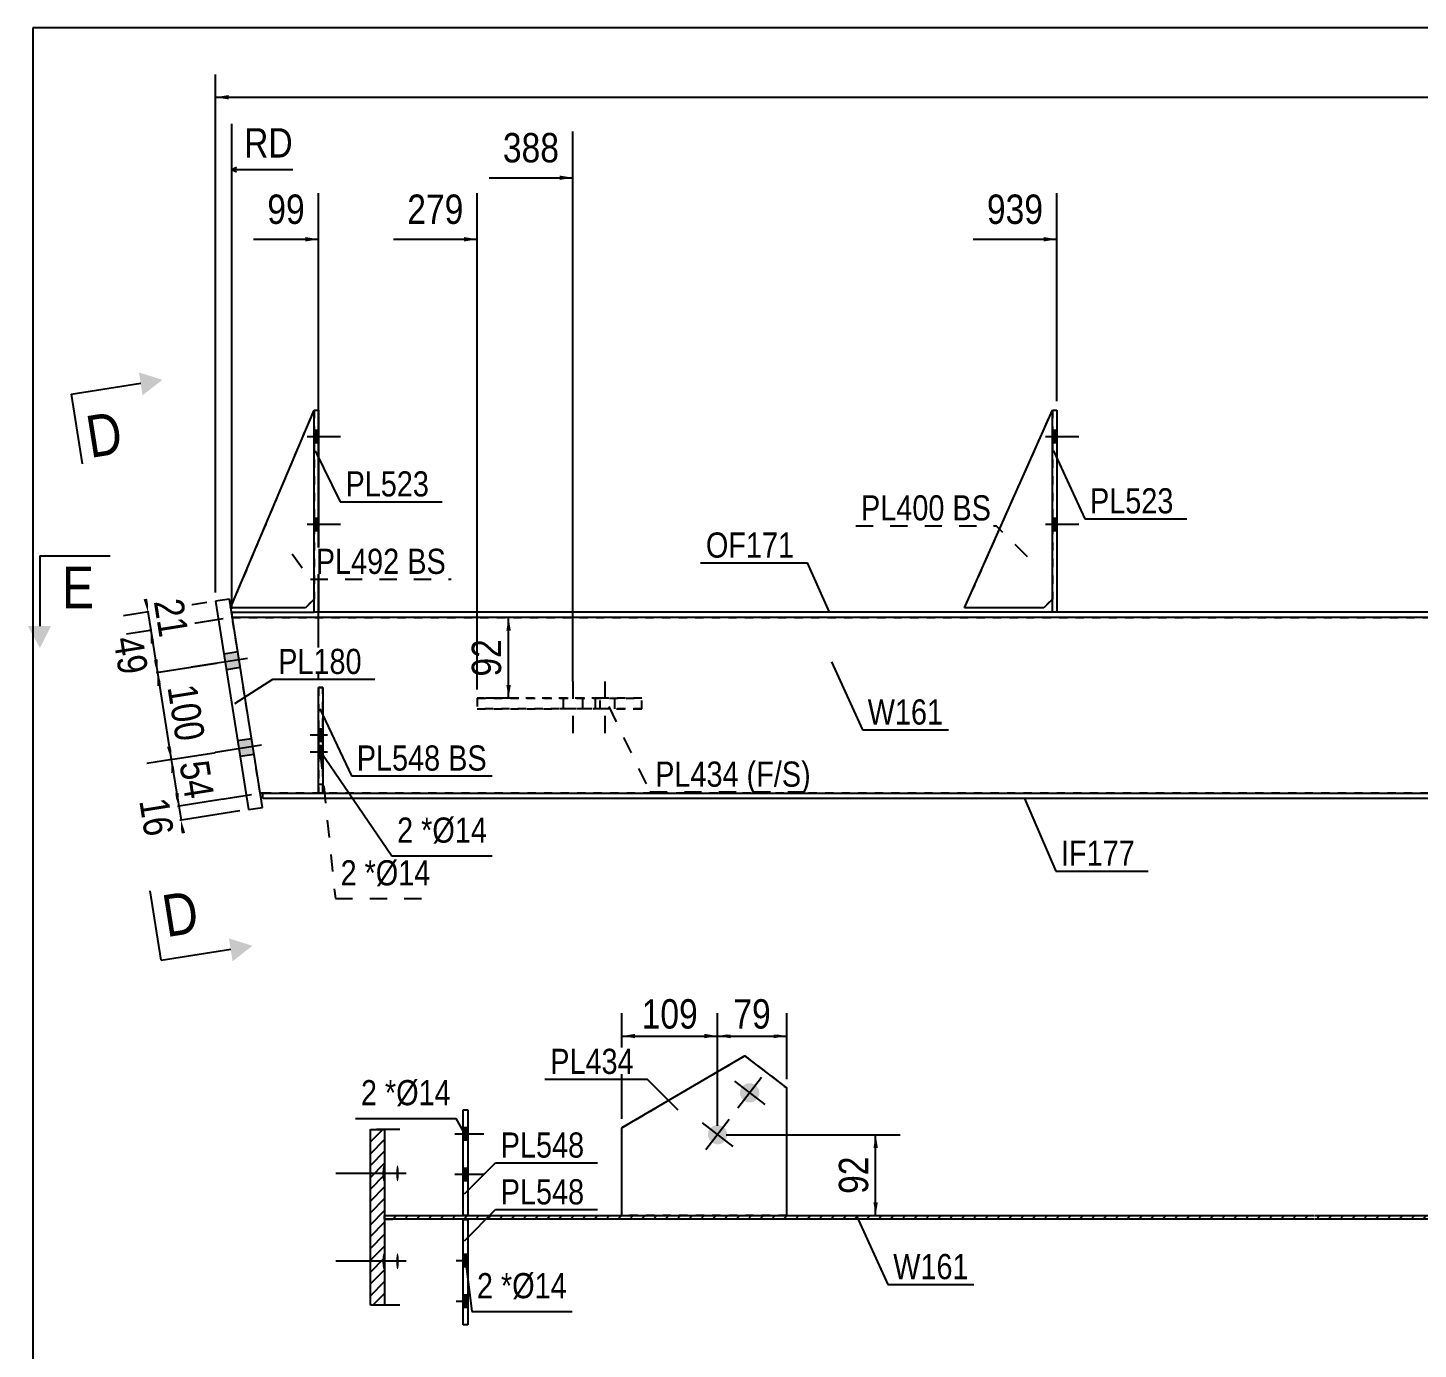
# Model space of a CAD drawing. Header units: millimetres. Extents: x -25 to 377, y -200 to 77.
# Drawn here: x -23.3 to 134.9, y -73.2 to 77.1 of the extents above; entities that cross this region are included whole.
import ezdxf

# ---------------------------------------------------------------- set-up
doc = ezdxf.new("R2010")
doc.units = ezdxf.units.MM
doc.linetypes.add('DXK_LINE_DOT1', pattern=[1.8814, 0.9407, -0.9407])
doc.linetypes.add('DXK_LINE_DOT2', pattern=[3.9198, 1.9599, -1.9599])
doc.styles.add('Arial Narrow', font='ARIALN.TTF', dxfattribs={"height": 0.2})

# ---------------------------------------------------------------- blocks, each defined once
blk = doc.blocks.new('Unknown-626819499-1211')
at = {"color": 5, "linetype": 'Continuous'}
for p, q in [((377.3, 77.09), (-22.7, 77.09)), ((-22.7, 77.09), (-22.7, -199.91))]:
    blk.add_line(p, q, dxfattribs=at)
blk = doc.blocks.new('Bolt-626819499-1241 - 1232')
at = {"linetype": 'Continuous'}
for points in [[(-0.96, 5.83), (-0.67, 4.05), (0.91, 4.3), (0.62, 6.08)], [(-0.96, 5.83), (-0.67, 4.05), (0.91, 4.3), (0.62, 6.08)], [(0.61, -4.05), (0.9, -5.83), (2.48, -5.58), (2.19, -3.8)], [(0.61, -4.05), (0.9, -5.83), (2.48, -5.58), (2.19, -3.8)]]:
    blk.add_hatch(color=3, dxfattribs=at).paths.add_polyline_path(points)
at = {"color": 3, "linetype": 'Continuous'}
for p, q in [((1.75, 5.35), (-4.67, 4.33)), ((1.75, 5.35), (-4.67, 4.33)), ((0.62, 6.08), (-0.96, 5.83)), ((0.62, 6.08), (-0.96, 5.83)), ((0.91, 4.3), (-0.67, 4.05)), ((0.91, 4.3), (-0.67, 4.05)), ((3.32, -4.53), (-3.1, -5.55)), ((3.32, -4.53), (-3.1, -5.55)), ((2.19, -3.8), (0.61, -4.05)), ((2.19, -3.8), (0.61, -4.05)), ((2.48, -5.58), (0.9, -5.83)), ((2.48, -5.58), (0.9, -5.83))]:
    blk.add_line(p, q, dxfattribs=at)
blk = doc.blocks.new('Part-626819499-1258 - 1232')
at = {"color": 7, "linetype": 'DXK_LINE_DOT1'}
for p, q in [((3.18, -10), (0, 10)), ((0, 10), (354.37, 10)), ((354.37, -10), (3.48, -10))]:
    blk.add_line(p, q, dxfattribs=at)
at = {"color": 2, "linetype": 'Continuous'}
blk.add_line((3.48, -10), (3.18, -10), dxfattribs=at)
blk = doc.blocks.new('Bolt-626819499-1312 - 1232')
at = {"color": 3, "linetype": 'DXK_LINE_DOT2'}
for p, q in [((38.75, 2.72), (38.75, -4.08)), ((42.4, 2.73), (42.4, -4.07)), ((37.65, 0.82), (37.65, -0.38)), ((39.85, 0.82), (39.85, -0.38)), ((41.3, 0.82), (41.3, -0.38)), ((43.5, 0.82), (43.5, -0.38))]:
    blk.add_line(p, q, dxfattribs=at)
blk = doc.blocks.new('Part-626819499-1335 - 1232')
at = {"color": 2, "linetype": 'Continuous'}
for p, q in [((-0.33, 12.1), (-1.91, 11.85)), ((-1.91, 11.85), (1.85, -11.85)), ((3.43, -11.6), (-0.33, 12.1)), ((1.85, -11.85), (3.43, -11.6))]:
    blk.add_line(p, q, dxfattribs=at)
blk = doc.blocks.new('Part-626819499-1357 - 1232')
at = {"color": 2, "linetype": 'Continuous'}
for p, q in [((0, 10), (0, 10.6)), ((0, 10.6), (9.32, 10.6)), ((354.37, 10), (0, 10)), ((93.32, 10.6), (9.82, 10.6)), ((177.32, 10.6), (93.82, 10.6))]:
    blk.add_line(p, q, dxfattribs=at)
at = {"color": 7, "linetype": 'DXK_LINE_DOT1'}
for p, q in [((9.82, 10.6), (9.32, 10.6)), ((93.82, 10.6), (93.32, 10.6))]:
    blk.add_line(p, q, dxfattribs=at)
blk = doc.blocks.new('Part-626819499-1582 - 1232')
at = {"color": 7, "linetype": 'DXK_LINE_DOT1'}
for p, q in [((41.85, 0.83), (27.88, 0.82)), ((27.88, 0.82), (27.88, -0.38)), ((27.88, 0.82), (46.61, 0.82)), ((41.85, -0.37), (41.85, 0.83)), ((46.61, 0.82), (41.85, 0.83)), ((46.61, -0.38), (46.61, 0.82)), ((27.88, -0.38), (41.85, -0.37)), ((46.61, -0.38), (27.88, -0.38)), ((27.88, -0.38), (27.88, -0.38)), ((41.85, -0.37), (46.61, -0.38)), ((46.61, -0.38), (46.61, -0.38))]:
    blk.add_line(p, q, dxfattribs=at)
blk = doc.blocks.new('Part-626819499-1379 - 1232')
at = {"color": 2, "linetype": 'Continuous'}
for p, q in [((3.48, -10.6), (3.48, -10)), ((3.48, -10), (151.95, -10)), ((151.95, -10.6), (3.48, -10.6))]:
    blk.add_line(p, q, dxfattribs=at)
at = {"color": 7, "linetype": 'DXK_LINE_DOT1'}
blk.add_line((151.95, -10), (151.95, -10.6), dxfattribs=at)
blk = doc.blocks.new('Bolt-626819499-5525 - 1232')
at = {"linetype": 'Continuous'}
for points in [[(9.82, -2.66), (9.82, -4.06), (10.32, -4.06), (10.32, -2.66)], [(9.82, -4.57), (9.82, -5.97), (10.32, -5.97), (10.32, -4.57)]]:
    blk.add_hatch(color=3, dxfattribs=at).paths.add_polyline_path(points)
at = {"color": 3, "linetype": 'Continuous'}
for p, q in [((9.82, -2.66), (10.32, -2.66)), ((9.02, -3.36), (10.32, -3.36)), ((9.82, -4.06), (10.32, -4.06)), ((9.82, -4.57), (10.32, -4.57)), ((9.02, -5.27), (10.32, -5.27)), ((9.82, -5.97), (10.32, -5.97))]:
    blk.add_line(p, q, dxfattribs=at)
blk = doc.blocks.new('Part-626819499-5500 - 1232')
at = {"color": 2, "linetype": 'Continuous'}
for p, q in [((-0.18, 11.1), (9.32, 33.6)), ((8.32, 11.1), (-0.18, 11.1)), ((9.32, 12.1), (8.32, 11.1))]:
    blk.add_line(p, q, dxfattribs=at)
blk = doc.blocks.new('Part-626819499-2477 - 1232')
at = {"color": 7, "linetype": 'DXK_LINE_DOT1'}
for p, q in [((83.32, 11.1), (93.32, 33.6)), ((93.32, 33.6), (93.32, 12.1)), ((92.32, 11.1), (83.32, 11.1)), ((93.32, 12.1), (92.32, 11.1))]:
    blk.add_line(p, q, dxfattribs=at)
blk = doc.blocks.new('Part-626819499-2478 - 1232')
at = {"color": 7, "linetype": 'DXK_LINE_DOT1'}
for p, q in [((-0.18, 11.1), (9.32, 33.6)), ((9.32, 33.6), (9.32, 12.1)), ((8.32, 11.1), (-0.18, 11.1)), ((9.32, 12.1), (8.32, 11.1))]:
    blk.add_line(p, q, dxfattribs=at)
blk = doc.blocks.new('Part-626819499-5489 - 1232')
at = {"color": 2, "linetype": 'Continuous'}
for p, q in [((93.32, 10.6), (93.32, 33.6)), ((93.32, 33.6), (93.82, 33.6)), ((93.82, 33.6), (93.82, 10.6)), ((93.82, 10.6), (93.32, 10.6))]:
    blk.add_line(p, q, dxfattribs=at)
blk = doc.blocks.new('Part-626819499-5490 - 1232')
at = {"color": 2, "linetype": 'Continuous'}
for p, q in [((83.32, 11.1), (93.32, 33.6)), ((92.32, 11.1), (83.32, 11.1)), ((93.32, 12.1), (92.32, 11.1))]:
    blk.add_line(p, q, dxfattribs=at)
blk = doc.blocks.new('Part-626819499-5499 - 1232')
at = {"color": 2, "linetype": 'Continuous'}
for p, q in [((9.32, 10.6), (9.32, 33.6)), ((9.32, 33.6), (9.82, 33.6)), ((9.82, 33.6), (9.82, 10.6)), ((9.82, 10.6), (9.32, 10.6))]:
    blk.add_line(p, q, dxfattribs=at)
blk = doc.blocks.new('Part-626819499-5501 - 1232')
at = {"color": 2, "linetype": 'Continuous'}
for p, q in [((9.82, -9.97), (9.82, 2.03)), ((9.82, 2.03), (10.32, 2.03)), ((10.32, 2.03), (10.32, -9.97)), ((10.32, -9.97), (9.82, -9.97))]:
    blk.add_line(p, q, dxfattribs=at)
at = {"color": 7, "linetype": 'DXK_LINE_DOT1'}
blk.add_line((9.82, -8.97), (10.32, -8.97), dxfattribs=at)
blk = doc.blocks.new('Part-626819499-5504 - 1232')
at = {"color": 7, "linetype": 'DXK_LINE_DOT1'}
for p, q in [((9.82, 2.03), (9.82, -9.97)), ((10.32, 2.03), (9.82, 2.03)), ((10.32, -9.97), (10.32, 2.03)), ((9.82, -9.97), (10.32, -9.97))]:
    blk.add_line(p, q, dxfattribs=at)
blk = doc.blocks.new('Bolt-626819499-5516 - 1232')
at = {"linetype": 'Continuous'}
for points in [[(93.82, 29.9), (93.82, 31.3), (93.32, 31.3), (93.32, 29.9)], [(93.82, 29.9), (93.82, 31.3), (93.32, 31.3), (93.32, 29.9)], [(93.82, 29.9), (93.82, 31.3), (93.32, 31.3), (93.32, 29.9)], [(93.82, 19.9), (93.82, 21.3), (93.32, 21.3), (93.32, 19.9)], [(93.82, 19.9), (93.82, 21.3), (93.32, 21.3), (93.32, 19.9)], [(93.82, 19.9), (93.82, 21.3), (93.32, 21.3), (93.32, 19.9)]]:
    blk.add_hatch(color=3, dxfattribs=at).paths.add_polyline_path(points)
at = {"color": 3, "linetype": 'Continuous'}
for p, q in [((92.52, 30.6), (96.32, 30.6)), ((92.52, 30.6), (96.32, 30.6)), ((92.52, 30.6), (96.32, 30.6)), ((93.32, 31.3), (93.82, 31.3)), ((93.32, 31.3), (93.82, 31.3)), ((93.32, 31.3), (93.82, 31.3)), ((93.32, 29.9), (93.82, 29.9)), ((93.32, 29.9), (93.82, 29.9)), ((93.32, 29.9), (93.82, 29.9)), ((92.52, 20.6), (96.32, 20.6)), ((92.52, 20.6), (96.32, 20.6)), ((92.52, 20.6), (96.32, 20.6)), ((93.32, 21.3), (93.82, 21.3)), ((93.32, 21.3), (93.82, 21.3)), ((93.32, 21.3), (93.82, 21.3)), ((93.32, 19.9), (93.82, 19.9)), ((93.32, 19.9), (93.82, 19.9)), ((93.32, 19.9), (93.82, 19.9))]:
    blk.add_line(p, q, dxfattribs=at)
blk = doc.blocks.new('Bolt-626819499-5524 - 1232')
at = {"linetype": 'Continuous'}
for points in [[(9.82, 29.9), (9.82, 31.3), (9.32, 31.3), (9.32, 29.9)], [(9.82, 29.9), (9.82, 31.3), (9.32, 31.3), (9.32, 29.9)], [(9.82, 29.9), (9.82, 31.3), (9.32, 31.3), (9.32, 29.9)], [(9.82, 19.9), (9.82, 21.3), (9.32, 21.3), (9.32, 19.9)], [(9.82, 19.9), (9.82, 21.3), (9.32, 21.3), (9.32, 19.9)], [(9.82, 19.9), (9.82, 21.3), (9.32, 21.3), (9.32, 19.9)]]:
    blk.add_hatch(color=3, dxfattribs=at).paths.add_polyline_path(points)
at = {"color": 3, "linetype": 'Continuous'}
for p, q in [((8.52, 30.6), (12.32, 30.6)), ((8.52, 30.6), (12.32, 30.6)), ((8.52, 30.6), (12.32, 30.6)), ((9.32, 31.3), (9.82, 31.3)), ((9.32, 31.3), (9.82, 31.3)), ((9.32, 31.3), (9.82, 31.3)), ((9.32, 29.9), (9.82, 29.9)), ((9.32, 29.9), (9.82, 29.9)), ((9.32, 29.9), (9.82, 29.9)), ((8.52, 20.6), (12.32, 20.6)), ((8.52, 20.6), (12.32, 20.6)), ((8.52, 20.6), (12.32, 20.6)), ((9.32, 21.3), (9.82, 21.3)), ((9.32, 21.3), (9.82, 21.3)), ((9.32, 21.3), (9.82, 21.3)), ((9.32, 19.9), (9.82, 19.9)), ((9.32, 19.9), (9.82, 19.9)), ((9.32, 19.9), (9.82, 19.9))]:
    blk.add_line(p, q, dxfattribs=at)
blk = doc.blocks.new('Bolt-626819499-5528 - 1232')
at = {"color": 3, "linetype": 'DXK_LINE_DOT2'}
for p, q in [((9.82, -2.66), (10.32, -2.66)), ((8.87, -3.36), (12.17, -3.36)), ((9.82, -4.06), (10.32, -4.06)), ((9.82, -4.57), (10.32, -4.57)), ((8.87, -5.27), (12.17, -5.27)), ((9.82, -5.97), (10.32, -5.97))]:
    blk.add_line(p, q, dxfattribs=at)
blk = doc.blocks.new('Part-626819499-2373 - 2292')
at = {"linetype": 'Continuous'}
h = blk.add_hatch(dxfattribs=at)
h.set_pattern_fill('', scale=0.3, style=0, pattern_type=0)
h.set_pattern_definition([(45, (334.8361, -58.4462), (-0.6735192, 0.6735192), [])])
h.paths.add_polyline_path([(17.34, -58.45), (334.84, -58.45), (334.84, -58.05), (17.34, -58.05)])
at = {"color": 7, "linetype": 'DXK_LINE_DOT1'}
for p, q in [((17.34, -58.05), (19.06, -58.05)), ((17.34, -58.45), (19.06, -58.45))]:
    blk.add_line(p, q, dxfattribs=at)
at = {"color": 2, "linetype": 'Continuous'}
for p, q in [((17.34, -58.45), (17.34, -58.05)), ((17.34, -58.05), (123.08, -58.05)), ((123.08, -58.45), (17.34, -58.45)), ((123.18, -58.05), (245.43, -58.05)), ((245.43, -58.45), (123.18, -58.45))]:
    blk.add_line(p, q, dxfattribs=at)
blk = doc.blocks.new('Part-626819499-2363 - 2292')
at = {"color": 2, "linetype": 'Continuous'}
for p, q in [((58.31, -39.87), (44.34, -48.05)), ((58.31, -39.87), (58.31, -39.87)), ((63.08, -43.53), (58.31, -39.87)), ((63.08, -43.53), (63.08, -43.53)), ((63.08, -58.05), (63.08, -43.53)), ((44.34, -48.05), (44.34, -48.05)), ((44.34, -58.05), (44.34, -48.05))]:
    blk.add_line(p, q, dxfattribs=at)
at = {"color": 7, "linetype": 'DXK_LINE_DOT1'}
for p, q in [((44.34, -48.05), (58.31, -39.87)), ((58.31, -39.87), (63.08, -43.53)), ((44.34, -58.05), (63.08, -58.05)), ((63.08, -58.05), (44.34, -58.05))]:
    blk.add_line(p, q, dxfattribs=at)
blk = doc.blocks.new('Bolt-626819499-2374 - 2292')
at = {"linetype": 'Continuous'}
for points in [[(17.09, -53.25), (17.09, -53.06), (17.1, -52.88), (17.12, -52.72), (17.14, -52.58), (17.16, -52.47), (17.19, -52.39), (17.22, -52.35), (17.25, -52.35), (17.27, -52.39), (17.3, -52.47), (17.33, -52.58), (17.35, -52.72), (17.36, -52.88), (17.37, -53.06), (17.37, -53.25), (17.37, -53.43), (17.36, -53.61), (17.35, -53.78), (17.33, -53.92), (17.3, -54.03), (17.27, -54.1), (17.25, -54.14), (17.22, -54.14), (17.19, -54.1), (17.16, -54.03), (17.14, -53.92), (17.12, -53.78), (17.1, -53.61), (17.09, -53.43)], [(18.66, -53.25), (18.66, -53.06), (18.67, -52.88), (18.69, -52.72), (18.71, -52.58), (18.73, -52.47), (18.76, -52.39), (18.79, -52.35), (18.82, -52.35), (18.85, -52.39), (18.87, -52.47), (18.9, -52.58), (18.92, -52.72), (18.93, -52.88), (18.94, -53.06), (18.94, -53.25), (18.94, -53.43), (18.93, -53.61), (18.92, -53.78), (18.9, -53.92), (18.87, -54.03), (18.85, -54.1), (18.82, -54.14), (18.79, -54.14), (18.76, -54.1), (18.73, -54.03), (18.71, -53.92), (18.69, -53.78), (18.67, -53.61), (18.66, -53.43)], [(17.09, -63.25), (17.09, -63.06), (17.1, -62.88), (17.12, -62.72), (17.14, -62.58), (17.16, -62.47), (17.19, -62.39), (17.22, -62.35), (17.25, -62.35), (17.27, -62.39), (17.3, -62.47), (17.33, -62.58), (17.35, -62.72), (17.36, -62.88), (17.37, -63.06), (17.37, -63.25), (17.37, -63.43), (17.36, -63.61), (17.35, -63.78), (17.33, -63.92), (17.3, -64.03), (17.27, -64.1), (17.25, -64.14), (17.22, -64.14), (17.19, -64.1), (17.16, -64.03), (17.14, -63.92), (17.12, -63.78), (17.1, -63.61), (17.09, -63.43)], [(18.66, -63.25), (18.66, -63.06), (18.67, -62.88), (18.69, -62.72), (18.71, -62.58), (18.73, -62.47), (18.76, -62.39), (18.79, -62.35), (18.82, -62.35), (18.85, -62.39), (18.87, -62.47), (18.9, -62.58), (18.92, -62.72), (18.93, -62.88), (18.94, -63.06), (18.94, -63.25), (18.94, -63.43), (18.93, -63.61), (18.92, -63.78), (18.9, -63.92), (18.87, -64.03), (18.85, -64.1), (18.82, -64.14), (18.79, -64.14), (18.76, -64.1), (18.73, -64.03), (18.71, -63.92), (18.69, -63.78), (18.67, -63.61), (18.66, -63.43)]]:
    blk.add_hatch(color=3, dxfattribs=at).paths.add_polyline_path(points)
at = {"color": 3, "linetype": 'Continuous'}
for p, q in [((18.22, -53.25), (11.8, -53.25)), ((19.79, -53.25), (13.37, -53.25)), ((18.22, -63.25), (11.8, -63.25)), ((19.79, -63.25), (13.37, -63.25))]:
    blk.add_line(p, q, dxfattribs=at)
blk = doc.blocks.new('Bolt-626819499-2382 - 2292')
at = {"linetype": 'Continuous'}
for points in [[(58.87, -42.98), (59.1, -43.01), (59.32, -43.08), (59.52, -43.19), (59.69, -43.35), (59.82, -43.53), (59.92, -43.74), (59.96, -43.97), (59.96, -44.2), (59.92, -44.42), (59.82, -44.63), (59.69, -44.82), (59.52, -44.97), (59.32, -45.09), (59.1, -45.16), (58.87, -45.18), (58.64, -45.16), (58.42, -45.09), (58.22, -44.97), (58.05, -44.82), (57.92, -44.63), (57.82, -44.42), (57.78, -44.2), (57.78, -43.97), (57.82, -43.74), (57.92, -43.53), (58.05, -43.35), (58.22, -43.19), (58.42, -43.08), (58.64, -43.01)], [(55.21, -47.74), (55.44, -47.76), (55.66, -47.84), (55.86, -47.95), (56.03, -48.1), (56.17, -48.29), (56.26, -48.5), (56.31, -48.73), (56.31, -48.96), (56.26, -49.18), (56.17, -49.39), (56.03, -49.58), (55.86, -49.73), (55.66, -49.85), (55.44, -49.92), (55.21, -49.94), (54.98, -49.92), (54.77, -49.85), (54.57, -49.73), (54.4, -49.58), (54.26, -49.39), (54.17, -49.18), (54.12, -48.96), (54.12, -48.73), (54.17, -48.5), (54.26, -48.29), (54.4, -48.1), (54.57, -47.95), (54.77, -47.84), (54.98, -47.76)]]:
    blk.add_hatch(color=3, dxfattribs=at).paths.add_polyline_path(points)
at = {"color": 3, "linetype": 'Continuous'}
for p, q in [((60.21, -42.34), (57.53, -45.83)), ((57.13, -42.74), (60.61, -45.42)), ((56.55, -47.1), (53.87, -50.58)), ((53.47, -47.5), (56.96, -50.18))]:
    blk.add_line(p, q, dxfattribs=at)
blk = doc.blocks.new('Part-626819499-2383 - 2292')
at = {"linetype": 'Continuous'}
h = blk.add_hatch(dxfattribs=at)
h.set_pattern_fill('', scale=0.3, style=0, pattern_type=0)
h.set_pattern_definition([(45, (17.3355, -68.2462), (-0.67352, 0.67352), [])])
h.paths.add_polyline_path([(15.72, -68.25), (17.34, -68.25), (17.34, -48.25), (15.72, -48.25)])
at = {"color": 7, "linetype": 'DXK_LINE_DOT1'}
for p, q in [((17.34, -48.25), (15.72, -48.25)), ((17.34, -68.25), (15.72, -68.25))]:
    blk.add_line(p, q, dxfattribs=at)
at = {"color": 2, "linetype": 'Continuous'}
for p, q in [((15.72, -68.25), (15.72, -48.25)), ((15.72, -48.25), (17.34, -48.25)), ((19.06, -48.25), (17.34, -48.25)), ((17.34, -48.25), (17.34, -68.25)), ((17.34, -68.25), (15.72, -68.25)), ((19.06, -68.25), (17.34, -68.25))]:
    blk.add_line(p, q, dxfattribs=at)
blk = doc.blocks.new('Part-626819499-5679 - 2292')
at = {"color": 2, "linetype": 'Continuous'}
for p, q in [((26.29, -70.48), (26.29, -58.48)), ((26.29, -58.48), (26.79, -58.48)), ((26.79, -58.48), (26.79, -70.48)), ((26.79, -70.48), (26.29, -70.48))]:
    blk.add_line(p, q, dxfattribs=at)
blk = doc.blocks.new('Part-626819499-5682 - 2292')
at = {"color": 2, "linetype": 'Continuous'}
for p, q in [((26.29, -58.02), (26.29, -46.02)), ((26.29, -46.02), (26.79, -46.02)), ((26.79, -46.02), (26.79, -58.02)), ((26.79, -58.02), (26.29, -58.02))]:
    blk.add_line(p, q, dxfattribs=at)
blk = doc.blocks.new('Bolt-626819499-5703 - 2292')
at = {"linetype": 'Continuous'}
for points in [[(26.29, -62.45), (26.29, -63.85), (26.79, -63.85), (26.79, -62.45)], [(26.29, -67.07), (26.29, -68.47), (26.79, -68.47), (26.79, -67.07)]]:
    blk.add_hatch(color=3, dxfattribs=at).paths.add_polyline_path(points)
at = {"color": 3, "linetype": 'Continuous'}
for p, q in [((25.49, -63.15), (26.79, -63.15)), ((26.29, -62.45), (26.79, -62.45)), ((26.29, -63.85), (26.79, -63.85)), ((25.49, -67.77), (26.79, -67.77)), ((26.29, -67.07), (26.79, -67.07)), ((26.29, -68.47), (26.79, -68.47))]:
    blk.add_line(p, q, dxfattribs=at)
blk = doc.blocks.new('Bolt-626819499-5706 - 2292')
at = {"linetype": 'Continuous'}
for points in [[(26.79, -49.43), (26.79, -48.03), (26.29, -48.03), (26.29, -49.43)], [(26.79, -54.05), (26.79, -52.65), (26.29, -52.65), (26.29, -54.05)]]:
    blk.add_hatch(color=3, dxfattribs=at).paths.add_polyline_path(points)
at = {"color": 3, "linetype": 'Continuous'}
for p, q in [((25.34, -48.73), (28.64, -48.73)), ((26.29, -48.03), (26.79, -48.03)), ((26.29, -49.43), (26.79, -49.43)), ((25.34, -53.35), (28.64, -53.35)), ((26.29, -52.65), (26.79, -52.65)), ((26.29, -54.05), (26.79, -54.05))]:
    blk.add_line(p, q, dxfattribs=at)
blk = doc.blocks.new('StraightDimension-626819499-1716 - 1232')
at = {"linetype": 'Continuous'}
for points in [[(31.19, 8.5), (31.44, 10), (31.69, 8.5)], [(31.69, 2.32), (31.44, 0.82), (31.19, 2.32)]]:
    blk.add_hatch(color=4, dxfattribs=at).paths.add_polyline_path(points)
at = {"color": 4, "linetype": 'Continuous'}
for p, q in [((32.62, 10), (28.84, 10)), ((31.44, 0.82), (31.44, 10)), ((32.62, 0.82), (28.84, 0.82))]:
    blk.add_line(p, q, dxfattribs=at)
at = {"color": 0}
blk.add_wipeout([(31.29, 8.24), (26.39, 8.24), (26.39, 2.58), (31.29, 2.58)], dxfattribs=at)
at = {"color": 4, "style": 'Arial Narrow'}
blk.add_text('92', height=3.34, rotation=90.0002, dxfattribs=at).set_placement((30.59, 3.28))
blk = doc.blocks.new('StraightDimension-626819499-1788 - 1232')
at = {"linetype": 'Continuous'}
for points in [[(-6.95, -7.68), (-6.93, -6.16), (-6.45, -7.6)], [(-6.08, -9.95), (-6.09, -11.47), (-6.57, -10.03)]]:
    blk.add_hatch(color=4, dxfattribs=at).paths.add_polyline_path(points)
at = {"color": 4, "linetype": 'Continuous'}
for p, q in [((-0.23, -5.1), (-9.7, -6.6)), ((-6.93, -6.16), (-6.09, -11.47)), ((2.19, -10.16), (-8.85, -11.91))]:
    blk.add_line(p, q, dxfattribs=at)
at = {"color": 0}
blk.add_wipeout([(-5.92, -11.59), (-1.08, -10.82), (-1.97, -5.23), (-6.81, -6)], dxfattribs=at)
at = {"color": 4, "style": 'Arial Narrow'}
blk.add_text('54', height=3.34, rotation=-80.9647, dxfattribs=at).set_placement((-6.01, -6.58))
blk = doc.blocks.new('StraightDimension-626819499-1771 - 1232')
at = {"linetype": 'Continuous'}
for points in [[(-6.08, -9.95), (-6.09, -11.47), (-6.57, -10.03)], [(-5.85, -14.59), (-5.83, -13.07), (-5.35, -14.52)]]:
    blk.add_hatch(color=4, dxfattribs=at).paths.add_polyline_path(points)
at = {"color": 4, "linetype": 'Continuous'}
for p, q in [((2.19, -10.16), (-8.66, -11.88)), ((0.87, -12.01), (-8.4, -13.48)), ((-6.09, -11.47), (-5.83, -13.07))]:
    blk.add_line(p, q, dxfattribs=at)
at = {"color": 0}
blk.add_wipeout([(-10.5, -15.86), (-5.67, -15.1), (-6.56, -9.5), (-11.39, -10.27)], dxfattribs=at)
at = {"color": 4, "style": 'Arial Narrow'}
blk.add_text('16', height=3.34, rotation=-80.9647, dxfattribs=at).set_placement((-10.59, -10.85))
blk = doc.blocks.new('StraightDimension-626819499-1731 - 1232')
at = {"linetype": 'Continuous'}
blk.add_hatch(color=4, dxfattribs=at).paths.add_polyline_path([(-0.41, 68.94), (-1.91, 69.19), (-0.41, 69.44)])
at = {"color": 4, "linetype": 'Continuous'}
for p, q in [((-1.91, 12.85), (-1.91, 71.79)), ((-1.91, 69.19), (354.37, 69.19))]:
    blk.add_line(p, q, dxfattribs=at)
blk = doc.blocks.new('StraightDimension-626819499-1805 - 1232')
at = {"linetype": 'Continuous'}
for points in [[(-8.52, 2.19), (-8.5, 3.72), (-8.02, 2.27)], [(-6.92, -4.64), (-6.93, -6.16), (-7.42, -4.72)]]:
    blk.add_hatch(color=4, dxfattribs=at).paths.add_polyline_path(points)
at = {"color": 4, "linetype": 'Continuous'}
for p, q in [((-1.8, 4.78), (-11.27, 3.28)), ((-8.5, 3.72), (-6.93, -6.16)), ((-0.23, -5.1), (-9.7, -6.6))]:
    blk.add_line(p, q, dxfattribs=at)
at = {"color": 0}
blk.add_wipeout([(-6.96, -5.05), (-2.12, -4.28), (-3.34, 3.42), (-8.18, 2.65)], dxfattribs=at)
at = {"color": 4, "style": 'Arial Narrow'}
blk.add_text('100', height=3.34, rotation=-80.9647, dxfattribs=at).set_placement((-7.38, 2.07))
blk = doc.blocks.new('StraightDimension-626819499-1815 - 1232')
at = {"linetype": 'Continuous'}
for points in [[(-9.28, 7.01), (-9.27, 8.53), (-8.79, 7.09)], [(-8.49, 5.24), (-8.5, 3.72), (-8.99, 5.16)]]:
    blk.add_hatch(color=4, dxfattribs=at).paths.add_polyline_path(points)
at = {"color": 4, "linetype": 'Continuous'}
for p, q in [((-1.02, 9.84), (-11.84, 8.12)), ((-9.27, 8.53), (-8.5, 3.72)), ((-1.8, 4.78), (-11.07, 3.31))]:
    blk.add_line(p, q, dxfattribs=at)
at = {"color": 0}
blk.add_wipeout([(-13.43, 2.53), (-8.59, 3.3), (-9.48, 8.9), (-14.32, 8.13)], dxfattribs=at)
at = {"color": 4, "style": 'Arial Narrow'}
blk.add_text('49', height=3.34, rotation=-80.9647, dxfattribs=at).set_placement((-13.52, 7.55))
blk = doc.blocks.new('StraightDimension-626819499-1823 - 1232')
at = {"linetype": 'Continuous'}
for points in [[(-9.59, 12.15), (-9.6, 10.63), (-10.09, 12.07)], [(-9.28, 7.01), (-9.27, 8.53), (-8.79, 7.09)]]:
    blk.add_hatch(color=4, dxfattribs=at).paths.add_polyline_path(points)
at = {"color": 4, "linetype": 'Continuous'}
for p, q in [((-2.9, 11.69), (-12.37, 10.19)), ((-1.02, 9.84), (-12.04, 8.09)), ((-9.6, 10.63), (-9.27, 8.53))]:
    blk.add_line(p, q, dxfattribs=at)
at = {"color": 0}
blk.add_wipeout([(-8.84, 6.81), (-4, 7.57), (-4.89, 13.17), (-9.73, 12.4)], dxfattribs=at)
at = {"color": 4, "style": 'Arial Narrow'}
blk.add_text('21', height=3.34, rotation=-80.9647, dxfattribs=at).set_placement((-8.93, 11.82))
blk = doc.blocks.new('StraightDimension-626819499-7176 - 1232')
at = {"linetype": 'Continuous'}
blk.add_hatch(color=4, dxfattribs=at).paths.add_polyline_path([(92.32, 53.28), (93.82, 53.03), (92.32, 52.78)])
at = {"color": 4, "linetype": 'Continuous'}
for p, q in [((93.82, 34.6), (93.82, 58.28)), ((84.3, 53.03), (93.82, 53.03))]:
    blk.add_line(p, q, dxfattribs=at)
at = {"color": 0}
blk.add_wipeout([(92.96, 54.08), (92.96, 58.98), (85.16, 58.98), (85.16, 54.08)], dxfattribs=at)
at = {"color": 4, "style": 'Arial Narrow'}
blk.add_text('939', height=3.34, dxfattribs=at).set_placement((85.86, 54.78))
blk = doc.blocks.new('StraightDimension-626819499-7177 - 1232')
at = {"linetype": 'Continuous'}
blk.add_hatch(color=4, dxfattribs=at).paths.add_polyline_path([(37.25, 60.28), (38.75, 60.03), (37.25, 59.78)])
at = {"color": 4, "linetype": 'Continuous'}
for p, q in [((38.75, 2.73), (38.75, 65.28)), ((29.22, 60.03), (38.75, 60.03))]:
    blk.add_line(p, q, dxfattribs=at)
at = {"color": 0}
blk.add_wipeout([(37.88, 61.08), (37.88, 65.98), (30.09, 65.98), (30.09, 61.08)], dxfattribs=at)
at = {"color": 4, "style": 'Arial Narrow'}
blk.add_text('388', height=3.34, dxfattribs=at).set_placement((30.79, 61.78))
blk = doc.blocks.new('StraightDimension-626819499-7178 - 1232')
at = {"linetype": 'Continuous'}
blk.add_hatch(color=4, dxfattribs=at).paths.add_polyline_path([(26.38, 53.28), (27.88, 53.03), (26.38, 52.78)])
at = {"color": 4, "linetype": 'Continuous'}
for p, q in [((27.88, 1.82), (27.88, 58.28)), ((18.35, 53.03), (27.88, 53.03))]:
    blk.add_line(p, q, dxfattribs=at)
at = {"color": 0}
blk.add_wipeout([(27.01, 54.08), (27.01, 58.98), (19.21, 58.98), (19.21, 54.08)], dxfattribs=at)
at = {"color": 4, "style": 'Arial Narrow'}
blk.add_text('279', height=3.34, dxfattribs=at).set_placement((19.91, 54.78))
blk = doc.blocks.new('StraightDimension-626819499-7179 - 1232')
at = {"linetype": 'Continuous'}
blk.add_hatch(color=4, dxfattribs=at).paths.add_polyline_path([(8.32, 53.28), (9.82, 53.03), (8.32, 52.78)])
at = {"color": 4, "linetype": 'Continuous'}
for p, q in [((9.82, 3.03), (9.82, 58.28)), ((2.43, 53.03), (9.82, 53.03))]:
    blk.add_line(p, q, dxfattribs=at)
at = {"color": 0, "linetype": 'Continuous'}
blk.add_wipeout([(7.59, 61.63), (7.59, 66.53), (0.65, 66.53), (0.65, 61.63)], dxfattribs=at)
at = {"color": 0}
blk.add_wipeout([(8.96, 54.08), (8.96, 58.98), (3.29, 58.98), (3.29, 54.08)], dxfattribs=at)
at = {"color": 4, "linetype": 'Continuous'}
for p, q in [((-0.03, 11), (-0.03, 66.18)), ((0.47, 61.18), (-0.03, 60.93)), ((0.47, 60.68), (-0.03, 60.93)), ((6.89, 60.93), (-0.03, 60.93))]:
    blk.add_line(p, q, dxfattribs=at)
at = {"color": 4, "linetype": 'Continuous', "style": 'Arial Narrow'}
blk.add_text('RD', height=3.34, dxfattribs=at).set_placement((1.35, 62.33))
at = {"color": 4, "style": 'Arial Narrow'}
blk.add_text('99', height=3.34, dxfattribs=at).set_placement((3.99, 54.78))
blk = doc.blocks.new('StraightDimension-626819499-2399 - 2292')
at = {"linetype": 'Continuous'}
for points in [[(56.71, -37.87), (55.21, -37.62), (56.71, -37.37)], [(61.58, -37.37), (63.08, -37.62), (61.58, -37.87)]]:
    blk.add_hatch(color=4, dxfattribs=at).paths.add_polyline_path(points)
at = {"color": 4, "linetype": 'Continuous'}
for p, q in [((55.21, -47.84), (55.21, -35.02)), ((63.08, -42.53), (63.08, -35.02)), ((55.21, -37.62), (63.08, -37.62))]:
    blk.add_line(p, q, dxfattribs=at)
at = {"color": 0}
blk.add_wipeout([(61.98, -37.47), (61.98, -32.57), (56.31, -32.57), (56.31, -37.47)], dxfattribs=at)
at = {"color": 4, "style": 'Arial Narrow'}
blk.add_text('79', height=3.34, dxfattribs=at).set_placement((57.01, -36.77))
blk = doc.blocks.new('StraightDimension-626819499-2452 - 2292')
at = {"linetype": 'Continuous'}
for points in [[(72.95, -50.34), (73.2, -48.84), (73.45, -50.34)], [(73.45, -56.54), (73.2, -58.04), (72.95, -56.54)]]:
    blk.add_hatch(color=4, dxfattribs=at).paths.add_polyline_path(points)
at = {"color": 4, "linetype": 'Continuous'}
for p, q in [((56.21, -48.84), (76, -48.84)), ((73.2, -58.04), (73.2, -48.84)), ((45.34, -58.04), (76, -58.04))]:
    blk.add_line(p, q, dxfattribs=at)
at = {"color": 0}
blk.add_wipeout([(73.05, -50.61), (68.15, -50.61), (68.15, -56.28), (73.05, -56.28)], dxfattribs=at)
at = {"color": 4, "style": 'Arial Narrow'}
blk.add_text('92', height=3.34, rotation=90.0002, dxfattribs=at).set_placement((72.35, -55.58))
blk = doc.blocks.new('StraightDimension-626819499-2389 - 2292')
at = {"linetype": 'Continuous'}
for points in [[(45.84, -37.87), (44.34, -37.62), (45.84, -37.37)], [(53.71, -37.37), (55.21, -37.62), (53.71, -37.87)]]:
    blk.add_hatch(color=4, dxfattribs=at).paths.add_polyline_path(points)
at = {"color": 4, "linetype": 'Continuous'}
for p, q in [((44.34, -47.05), (44.34, -35.02)), ((55.21, -47.84), (55.21, -35.02)), ((44.34, -37.62), (55.21, -37.62))]:
    blk.add_line(p, q, dxfattribs=at)
at = {"color": 0}
blk.add_wipeout([(53.68, -37.47), (53.68, -32.57), (45.88, -32.57), (45.88, -37.47)], dxfattribs=at)
at = {"color": 4, "style": 'Arial Narrow'}
blk.add_text('109', height=3.34, dxfattribs=at).set_placement((46.58, -36.77))
blk = doc.blocks.new('SectionMark-626819499-1876 - 1232')
at = {"linetype": 'Continuous'}
blk.add_hatch(color=30, dxfattribs=at).paths.add_polyline_path([(-20.63, 9.03), (-21.88, 6.53), (-23.26, 9.03)])
at = {"color": 30, "linetype": 'Continuous'}
for q in [(-13.88, 17.03), (-21.88, 9.03)]:
    blk.add_line((-21.88, 17.03), q, dxfattribs=at)
at = {"color": 0, "linetype": 'Continuous'}
blk.add_wipeout([(-15.73, 11.03), (-15.73, 16.03), (-19.38, 16.03), (-19.38, 11.03)], dxfattribs=at)
at = {"color": 6, "linetype": 'Continuous', "style": 'Arial Narrow'}
blk.add_text('E', height=4.77, dxfattribs=at).set_placement((-19.38, 11.03))
blk = doc.blocks.new('Mark-626819499-1253 - 1232')
at = {"color": 0}
blk.add_wipeout([(80.89, -2.18), (80.89, 0.82), (72.3, 0.82), (72.3, -2.18)], dxfattribs=at)
blk.add_wipeout([(80.89, -2.18), (80.89, 0.82), (72.3, 0.82), (72.3, -2.18)], dxfattribs=at)
at = {"color": 7, "linetype": 'Continuous'}
for p, q in [((68.17, 4.96), (71.7, -2.78)), ((71.7, -2.78), (81.49, -2.78))]:
    blk.add_line(p, q, dxfattribs=at)
at = {"color": 3, "style": 'Arial Narrow'}
blk.add_text('W161', height=2.863, dxfattribs=at).set_placement((72.3, -2.18))
blk = doc.blocks.new('MarkSet-626819499-5742 - 1232')
at = {"color": 0}
for points in [[(23.67, -7.42), (23.67, -4.42), (14.17, -4.42), (14.17, -7.42)], [(28.96, -7.42), (28.96, -4.42), (24.57, -4.42), (24.57, -7.42)]]:
    blk.add_wipeout(points, dxfattribs=at)
for points in [[(23.67, -7.42), (23.67, -4.42), (14.17, -4.42), (14.17, -7.42)], [(28.96, -7.42), (28.96, -4.42), (24.57, -4.42), (24.57, -7.42)]]:
    blk.add_wipeout(points, dxfattribs=at)
at = {"color": 7, "linetype": 'Continuous'}
for p, q in [((9.95, -0.4), (13.57, -8.02)), ((13.57, -8.02), (29.56, -8.02))]:
    blk.add_line(p, q, dxfattribs=at)
at = {"color": 3, "style": 'Arial Narrow'}
for s, p in [('PL548', (14.17, -7.42)), ('BS', (24.57, -7.42))]:
    blk.add_text(s, height=2.863, dxfattribs=at).set_placement(p)
blk = doc.blocks.new('Mark-626819499-1331 - 1232')
at = {"color": 0}
blk.add_wipeout([(14.73, 3.57), (14.73, 6.57), (5.23, 6.57), (5.23, 3.57)], dxfattribs=at)
blk.add_wipeout([(14.73, 3.57), (14.73, 6.57), (5.23, 6.57), (5.23, 3.57)], dxfattribs=at)
at = {"color": 7, "linetype": 'Continuous'}
for p, q in [((0.28, 0.22), (4.63, 2.97)), ((4.63, 2.97), (16.23, 2.97))]:
    blk.add_line(p, q, dxfattribs=at)
at = {"color": 3, "style": 'Arial Narrow'}
blk.add_text('PL180', height=2.863, dxfattribs=at).set_placement((5.23, 3.57))
blk = doc.blocks.new('Mark-626819499-1353 - 1232')
at = {"color": 7, "linetype": 'Continuous'}
blk.add_line((67.94, 10.6), (65.44, 16.21), dxfattribs=at)
at = {"color": 0}
blk.add_wipeout([(63.94, 16.81), (63.94, 19.81), (53.89, 19.81), (53.89, 16.81)], dxfattribs=at)
blk.add_wipeout([(63.94, 16.81), (63.94, 19.81), (53.89, 19.81), (53.89, 16.81)], dxfattribs=at)
at = {"color": 7, "linetype": 'Continuous'}
blk.add_line((53.29, 16.21), (65.44, 16.21), dxfattribs=at)
at = {"color": 3, "style": 'Arial Narrow'}
blk.add_text('OF171', height=2.863, dxfattribs=at).set_placement((53.89, 16.81))
blk = doc.blocks.new('Mark-626819499-1375 - 1232')
at = {"color": 0}
blk.add_wipeout([(102.7, -18.25), (102.7, -15.25), (94.29, -15.25), (94.29, -18.25)], dxfattribs=at)
blk.add_wipeout([(102.7, -18.25), (102.7, -15.25), (94.29, -15.25), (94.29, -18.25)], dxfattribs=at)
at = {"color": 7, "linetype": 'Continuous'}
for p, q in [((90.15, -10.6), (93.69, -18.85)), ((93.69, -18.85), (104.2, -18.85))]:
    blk.add_line(p, q, dxfattribs=at)
at = {"color": 3, "style": 'Arial Narrow'}
blk.add_text('IF177', height=2.863, dxfattribs=at).set_placement((94.29, -18.25))
blk = doc.blocks.new('Mark-626819499-1578 - 1232')
at = {"color": 0}
for points in [[(57.62, -9.25), (57.62, -6.25), (48.12, -6.25), (48.12, -9.25)], [(65.82, -9.25), (65.82, -6.25), (58.52, -6.25), (58.52, -9.25)]]:
    blk.add_wipeout(points, dxfattribs=at)
for points in [[(57.62, -9.25), (57.62, -6.25), (48.12, -6.25), (48.12, -9.25)], [(65.82, -9.25), (65.82, -6.25), (58.52, -6.25), (58.52, -9.25)]]:
    blk.add_wipeout(points, dxfattribs=at)
at = {"color": 7, "linetype": 'DXK_LINE_DOT2'}
for p, q in [((42.83, -0.11), (47.52, -9.85)), ((47.52, -9.85), (66.42, -9.85))]:
    blk.add_line(p, q, dxfattribs=at)
at = {"color": 3, "style": 'Arial Narrow'}
for s, p in [('(F/', (58.52, -9.25)), ('S)', (62.53, -9.25)), ('PL434', (48.12, -9.25))]:
    blk.add_text(s, height=2.863, dxfattribs=at).set_placement(p)
blk = doc.blocks.new('SectionMark-626819499-1878 - 1232')
at = {"linetype": 'Continuous'}
for points in [[(-10.61, 37.88), (-7.94, 37.04), (-10.2, 35.29)], [(-0.37, -26.51), (2.29, -27.35), (0.04, -29.11)]]:
    blk.add_hatch(color=30, dxfattribs=at).paths.add_polyline_path(points)
at = {"color": 30, "linetype": 'Continuous'}
for p, q in [((-18.31, 35.39), (-10.41, 36.65)), ((-8.07, -29), (-0.17, -27.75))]:
    blk.add_line(p, q, dxfattribs=at)
at = {"color": 0, "linetype": 'Continuous'}
for points in [[(-12.24, 28.76), (-13.03, 33.7), (-16.93, 33.08), (-16.15, 28.14)], [(-3.57, -25.76), (-4.36, -20.82), (-8.27, -21.44), (-7.48, -26.38)]]:
    blk.add_wipeout(points, dxfattribs=at)
at = {"color": 30, "linetype": 'Continuous'}
for p, q in [((-18.31, 35.39), (-17.06, 27.49)), ((-8.07, -29), (-9.33, -21.1))]:
    blk.add_line(p, q, dxfattribs=at)
at = {"color": 6, "linetype": 'Continuous', "style": 'Arial Narrow'}
for p in [(-16.15, 28.14), (-7.48, -26.38)]:
    blk.add_text('D', height=4.77, rotation=9.0355, dxfattribs=at).set_placement(p)
blk = doc.blocks.new('Mark-626819499-5722 - 1232')
at = {"color": 7, "linetype": 'DXK_LINE_DOT2'}
blk.add_line((11.73, -21.98), (23.15, -21.98), dxfattribs=at)
at = {"color": 0}
for points in [[(14.16, -20.48), (14.16, -17.48), (12.33, -17.48), (12.33, -20.48)], [(16.33, -20.48), (16.33, -17.48), (15.06, -17.48), (15.06, -20.48)]]:
    blk.add_wipeout(points, dxfattribs=at)
for points in [[(14.16, -20.48), (14.16, -17.48), (12.33, -17.48), (12.33, -20.48)], [(16.33, -20.48), (16.33, -17.48), (15.06, -17.48), (15.06, -20.48)]]:
    blk.add_wipeout(points, dxfattribs=at)
at = {"color": 7, "linetype": 'DXK_LINE_DOT2'}
blk.add_line((10, -5.27), (11.73, -21.98), dxfattribs=at)
at = {"color": 3, "style": 'Arial Narrow'}
blk.add_text('2', height=2.86, dxfattribs=at).set_placement((12.33, -20.48))
at = {"color": 0}
blk.add_wipeout([(22.55, -20.48), (22.55, -17.48), (16.33, -17.48), (16.33, -20.48)], dxfattribs=at)
blk.add_wipeout([(22.55, -20.48), (22.55, -17.48), (16.33, -17.48), (16.33, -20.48)], dxfattribs=at)
at = {"color": 3, "style": 'Arial Narrow'}
for s, height, p in [('*', 2.86, (15.06, -20.48)), ('Ø14', 2.863, (16.33, -20.48))]:
    blk.add_text(s, height=height, dxfattribs=at).set_placement(p)
blk = doc.blocks.new('Mark-626819499-5723 - 1232')
at = {"color": 7, "linetype": 'Continuous'}
blk.add_line((18.16, -17.12), (29.58, -17.12), dxfattribs=at)
at = {"color": 0}
for points in [[(20.59, -15.62), (20.59, -12.62), (18.76, -12.62), (18.76, -15.62)], [(22.77, -15.62), (22.77, -12.62), (21.49, -12.62), (21.49, -15.62)]]:
    blk.add_wipeout(points, dxfattribs=at)
for points in [[(20.59, -15.62), (20.59, -12.62), (18.76, -12.62), (18.76, -15.62)], [(22.77, -15.62), (22.77, -12.62), (21.49, -12.62), (21.49, -15.62)]]:
    blk.add_wipeout(points, dxfattribs=at)
at = {"color": 7, "linetype": 'Continuous'}
blk.add_line((10.07, -5.27), (18.16, -17.12), dxfattribs=at)
at = {"color": 3, "style": 'Arial Narrow'}
blk.add_text('2', height=2.86, dxfattribs=at).set_placement((18.76, -15.62))
at = {"color": 0}
blk.add_wipeout([(28.98, -15.62), (28.98, -12.62), (22.77, -12.62), (22.77, -15.62)], dxfattribs=at)
blk.add_wipeout([(28.98, -15.62), (28.98, -12.62), (22.77, -12.62), (22.77, -15.62)], dxfattribs=at)
at = {"color": 3, "style": 'Arial Narrow'}
for s, height, p in [('Ø14', 2.863, (22.77, -15.62)), ('*', 2.86, (21.49, -15.62))]:
    blk.add_text(s, height=height, dxfattribs=at).set_placement(p)
blk = doc.blocks.new('Mark-626819499-5775 - 1232')
at = {"color": 0}
blk.add_wipeout([(107.09, 21.84), (107.09, 24.84), (97.59, 24.84), (97.59, 21.84)], dxfattribs=at)
blk.add_wipeout([(107.09, 21.84), (107.09, 24.84), (97.59, 24.84), (97.59, 21.84)], dxfattribs=at)
at = {"color": 7, "linetype": 'Continuous'}
for p, q in [((93.45, 28.97), (96.99, 21.24)), ((96.99, 21.24), (108.59, 21.24))]:
    blk.add_line(p, q, dxfattribs=at)
at = {"color": 3, "style": 'Arial Narrow'}
blk.add_text('PL523', height=2.863, dxfattribs=at).set_placement((97.59, 21.84))
blk = doc.blocks.new('Mark-626819499-5787 - 1232')
at = {"color": 0}
blk.add_wipeout([(22.4, 23.77), (22.4, 26.77), (12.89, 26.77), (12.89, 23.77)], dxfattribs=at)
blk.add_wipeout([(22.4, 23.77), (22.4, 26.77), (12.89, 26.77), (12.89, 23.77)], dxfattribs=at)
at = {"color": 7, "linetype": 'Continuous'}
for p, q in [((9.45, 28.97), (12.29, 23.17)), ((12.29, 23.17), (23.9, 23.17))]:
    blk.add_line(p, q, dxfattribs=at)
at = {"color": 3, "style": 'Arial Narrow'}
blk.add_text('PL523', height=2.863, dxfattribs=at).set_placement((12.89, 23.77))
blk = doc.blocks.new('MarkSet-626819499-7161 - 1232')
at = {"color": 0}
for points in [[(81.04, 21.04), (81.04, 24.04), (71.54, 24.04), (71.54, 21.04)], [(86.32, 21.04), (86.32, 24.04), (81.94, 24.04), (81.94, 21.04)]]:
    blk.add_wipeout(points, dxfattribs=at)
for points in [[(81.04, 21.04), (81.04, 24.04), (71.54, 24.04), (71.54, 21.04)], [(86.32, 21.04), (86.32, 24.04), (81.94, 24.04), (81.94, 21.04)]]:
    blk.add_wipeout(points, dxfattribs=at)
at = {"color": 7, "linetype": 'DXK_LINE_DOT2'}
for p in [(70.94, 20.44), (90.46, 16.91)]:
    blk.add_line(p, (86.92, 20.44), dxfattribs=at)
at = {"color": 3, "style": 'Arial Narrow'}
for s, p in [('PL400', (71.54, 21.04)), ('BS', (81.94, 21.04))]:
    blk.add_text(s, height=2.863, dxfattribs=at).set_placement(p)
blk = doc.blocks.new('MarkSet-626819499-7438 - 1232')
at = {"color": 0}
for points in [[(19.02, 14.96), (19.02, 17.96), (9.51, 17.96), (9.51, 14.96)], [(24.3, 14.96), (24.3, 17.96), (19.92, 17.96), (19.92, 14.96)]]:
    blk.add_wipeout(points, dxfattribs=at)
for points in [[(19.02, 14.96), (19.02, 17.96), (9.51, 17.96), (9.51, 14.96)], [(24.3, 14.96), (24.3, 17.96), (19.92, 17.96), (19.92, 14.96)]]:
    blk.add_wipeout(points, dxfattribs=at)
at = {"color": 7, "linetype": 'DXK_LINE_DOT2'}
for p, q in [((6.8, 17.23), (8.91, 14.36)), ((8.91, 14.36), (24.9, 14.36))]:
    blk.add_line(p, q, dxfattribs=at)
at = {"color": 3, "style": 'Arial Narrow'}
for s, p in [('PL492', (9.51, 14.96)), ('BS', (19.92, 14.96))]:
    blk.add_text(s, height=2.863, dxfattribs=at).set_placement(p)
blk = doc.blocks.new('Mark-626819499-5732 - 2292')
at = {"color": 7, "linetype": 'Continuous'}
for p in [(14.04, -46.99), (26.46, -48.73)]:
    blk.add_line(p, (25.46, -46.99), dxfattribs=at)
at = {"color": 0}
for points in [[(16.47, -45.49), (16.47, -42.49), (14.64, -42.49), (14.64, -45.49)], [(18.65, -45.49), (18.65, -42.49), (17.37, -42.49), (17.37, -45.49)]]:
    blk.add_wipeout(points, dxfattribs=at)
for points in [[(16.47, -45.49), (16.47, -42.49), (14.64, -42.49), (14.64, -45.49)], [(18.65, -45.49), (18.65, -42.49), (17.37, -42.49), (17.37, -45.49)]]:
    blk.add_wipeout(points, dxfattribs=at)
at = {"color": 3, "style": 'Arial Narrow'}
blk.add_text('2', height=2.86, dxfattribs=at).set_placement((14.64, -45.49))
at = {"color": 0}
blk.add_wipeout([(24.86, -45.49), (24.86, -42.49), (18.65, -42.49), (18.65, -45.49)], dxfattribs=at)
blk.add_wipeout([(24.86, -45.49), (24.86, -42.49), (18.65, -42.49), (18.65, -45.49)], dxfattribs=at)
at = {"color": 3, "style": 'Arial Narrow'}
for s, height, p in [('*', 2.86, (17.37, -45.49)), ('Ø14', 2.863, (18.65, -45.49))]:
    blk.add_text(s, height=height, dxfattribs=at).set_placement(p)
blk = doc.blocks.new('Mark-626819499-2369 - 2292')
at = {"color": 0}
blk.add_wipeout([(83.79, -65.28), (83.79, -62.28), (75.2, -62.28), (75.2, -65.28)], dxfattribs=at)
blk.add_wipeout([(83.79, -65.28), (83.79, -62.28), (75.2, -62.28), (75.2, -65.28)], dxfattribs=at)
at = {"color": 7, "linetype": 'Continuous'}
for p, q in [((71.07, -58.14), (74.6, -65.88)), ((74.6, -65.88), (84.39, -65.88))]:
    blk.add_line(p, q, dxfattribs=at)
at = {"color": 3, "style": 'Arial Narrow'}
blk.add_text('W161', height=2.863, dxfattribs=at).set_placement((75.2, -65.28))
blk = doc.blocks.new('Mark-626819499-2359 - 2292')
at = {"color": 7, "linetype": 'Continuous'}
blk.add_line((50.72, -46.06), (47.19, -42.53), dxfattribs=at)
at = {"color": 0}
blk.add_wipeout([(45.69, -41.93), (45.69, -38.93), (36.18, -38.93), (36.18, -41.93)], dxfattribs=at)
blk.add_wipeout([(45.69, -41.93), (45.69, -38.93), (36.18, -38.93), (36.18, -41.93)], dxfattribs=at)
at = {"color": 7, "linetype": 'Continuous'}
blk.add_line((35.58, -42.53), (47.19, -42.53), dxfattribs=at)
at = {"color": 3, "style": 'Arial Narrow'}
blk.add_text('PL434', height=2.863, dxfattribs=at).set_placement((36.18, -41.93))
blk = doc.blocks.new('Mark-626819499-5838 - 2292')
at = {"color": 0}
blk.add_wipeout([(40.06, -51.45), (40.06, -48.45), (30.55, -48.45), (30.55, -51.45)], dxfattribs=at)
blk.add_wipeout([(40.06, -51.45), (40.06, -48.45), (30.55, -48.45), (30.55, -51.45)], dxfattribs=at)
at = {"color": 7, "linetype": 'Continuous'}
for p, q in [((26.42, -55.59), (29.95, -52.05)), ((29.95, -52.05), (41.56, -52.05))]:
    blk.add_line(p, q, dxfattribs=at)
at = {"color": 3, "style": 'Arial Narrow'}
blk.add_text('PL548', height=2.863, dxfattribs=at).set_placement((30.55, -51.45))
blk = doc.blocks.new('Mark-626819499-5733 - 2292')
at = {"color": 7, "linetype": 'Continuous'}
blk.add_line((27.24, -68.95), (38.66, -68.95), dxfattribs=at)
at = {"color": 0}
for points in [[(29.67, -67.45), (29.67, -64.45), (27.84, -64.45), (27.84, -67.45)], [(31.85, -67.45), (31.85, -64.45), (30.57, -64.45), (30.57, -67.45)]]:
    blk.add_wipeout(points, dxfattribs=at)
for points in [[(29.67, -67.45), (29.67, -64.45), (27.84, -64.45), (27.84, -67.45)], [(31.85, -67.45), (31.85, -64.45), (30.57, -64.45), (30.57, -67.45)]]:
    blk.add_wipeout(points, dxfattribs=at)
at = {"color": 7, "linetype": 'Continuous'}
blk.add_line((26.54, -63.15), (27.24, -68.95), dxfattribs=at)
at = {"color": 3, "style": 'Arial Narrow'}
blk.add_text('2', height=2.86, dxfattribs=at).set_placement((27.84, -67.45))
at = {"color": 0}
blk.add_wipeout([(38.06, -67.45), (38.06, -64.45), (31.85, -64.45), (31.85, -67.45)], dxfattribs=at)
blk.add_wipeout([(38.06, -67.45), (38.06, -64.45), (31.85, -64.45), (31.85, -67.45)], dxfattribs=at)
at = {"color": 3, "style": 'Arial Narrow'}
for s, height, p in [('*', 2.86, (30.57, -67.45)), ('Ø14', 2.863, (31.85, -67.45))]:
    blk.add_text(s, height=height, dxfattribs=at).set_placement(p)
blk = doc.blocks.new('Mark-626819499-5835 - 2292')
at = {"color": 0}
blk.add_wipeout([(40.06, -56.77), (40.06, -53.77), (30.55, -53.77), (30.55, -56.77)], dxfattribs=at)
blk.add_wipeout([(40.06, -56.77), (40.06, -53.77), (30.55, -53.77), (30.55, -56.77)], dxfattribs=at)
at = {"color": 7, "linetype": 'Continuous'}
for p, q in [((26.42, -60.91), (29.95, -57.37)), ((29.95, -57.37), (41.56, -57.37))]:
    blk.add_line(p, q, dxfattribs=at)
at = {"color": 3, "style": 'Arial Narrow'}
blk.add_text('PL548', height=2.863, dxfattribs=at).set_placement((30.55, -56.77))

msp = doc.modelspace()

# ---------------------------------------------------------------- block references
for name in ['Unknown-626819499-1211', 'Part-626819499-5500 - 1232', 'Part-626819499-2478 - 1232', 'Part-626819499-5499 - 1232', 'Part-626819499-2477 - 1232', 'Part-626819499-5490 - 1232', 'Part-626819499-5489 - 1232', 'Bolt-626819499-5524 - 1232', 'Bolt-626819499-5516 - 1232', 'Part-626819499-1335 - 1232', 'Part-626819499-1357 - 1232', 'Part-626819499-1258 - 1232', 'Bolt-626819499-1241 - 1232', 'Part-626819499-5501 - 1232', 'Part-626819499-5504 - 1232', 'Bolt-626819499-1312 - 1232', 'Part-626819499-1582 - 1232', 'Bolt-626819499-5528 - 1232', 'Bolt-626819499-5525 - 1232', 'Part-626819499-1379 - 1232', 'Part-626819499-2363 - 2292', 'Bolt-626819499-2382 - 2292', 'Part-626819499-5682 - 2292', 'Part-626819499-2383 - 2292', 'Bolt-626819499-5706 - 2292', 'Bolt-626819499-2374 - 2292', 'Part-626819499-2373 - 2292', 'Part-626819499-5679 - 2292', 'Bolt-626819499-5703 - 2292']:
    msp.add_blockref(name, (0, 0))

# ---------------------------------------------------------------- next in the draw order: block references
for name in ['StraightDimension-626819499-1731 - 1232', 'StraightDimension-626819499-1716 - 1232', 'Mark-626819499-1253 - 1232', 'MarkSet-626819499-5742 - 1232', 'Mark-626819499-1578 - 1232', 'StraightDimension-626819499-1788 - 1232', 'Mark-626819499-1375 - 1232', 'StraightDimension-626819499-2399 - 2292', 'Mark-626819499-5732 - 2292', 'StraightDimension-626819499-2452 - 2292', 'Mark-626819499-5733 - 2292']:
    msp.add_blockref(name, (0, 0))

# ---------------------------------------------------------------- next in the draw order: block references
for name in ['StraightDimension-626819499-7177 - 1232', 'StraightDimension-626819499-7178 - 1232', 'StraightDimension-626819499-7176 - 1232', 'Mark-626819499-5775 - 1232', 'StraightDimension-626819499-1805 - 1232', 'Mark-626819499-5722 - 1232', 'StraightDimension-626819499-1771 - 1232', 'StraightDimension-626819499-2389 - 2292', 'Mark-626819499-5838 - 2292', 'Mark-626819499-2369 - 2292']:
    msp.add_blockref(name, (0, 0))

# ---------------------------------------------------------------- next in the draw order: block references
for name in ['StraightDimension-626819499-7179 - 1232', 'StraightDimension-626819499-1815 - 1232', 'Mark-626819499-5723 - 1232', 'Mark-626819499-2359 - 2292', 'Mark-626819499-5835 - 2292']:
    msp.add_blockref(name, (0, 0))

# ---------------------------------------------------------------- next in the draw order: block references
for name in ['Mark-626819499-5787 - 1232', 'StraightDimension-626819499-1823 - 1232']:
    msp.add_blockref(name, (0, 0))

# ---------------------------------------------------------------- next in the draw order: block references
msp.add_blockref('SectionMark-626819499-1876 - 1232', (0, 0))

# ---------------------------------------------------------------- next in the draw order: block references
for name in ['MarkSet-626819499-7161 - 1232', 'Mark-626819499-1353 - 1232', 'MarkSet-626819499-7438 - 1232', 'Mark-626819499-1331 - 1232']:
    msp.add_blockref(name, (0, 0))

# ---------------------------------------------------------------- next in the draw order: block references
msp.add_blockref('SectionMark-626819499-1878 - 1232', (0, 0))

doc.saveas('drawing.dxf')
